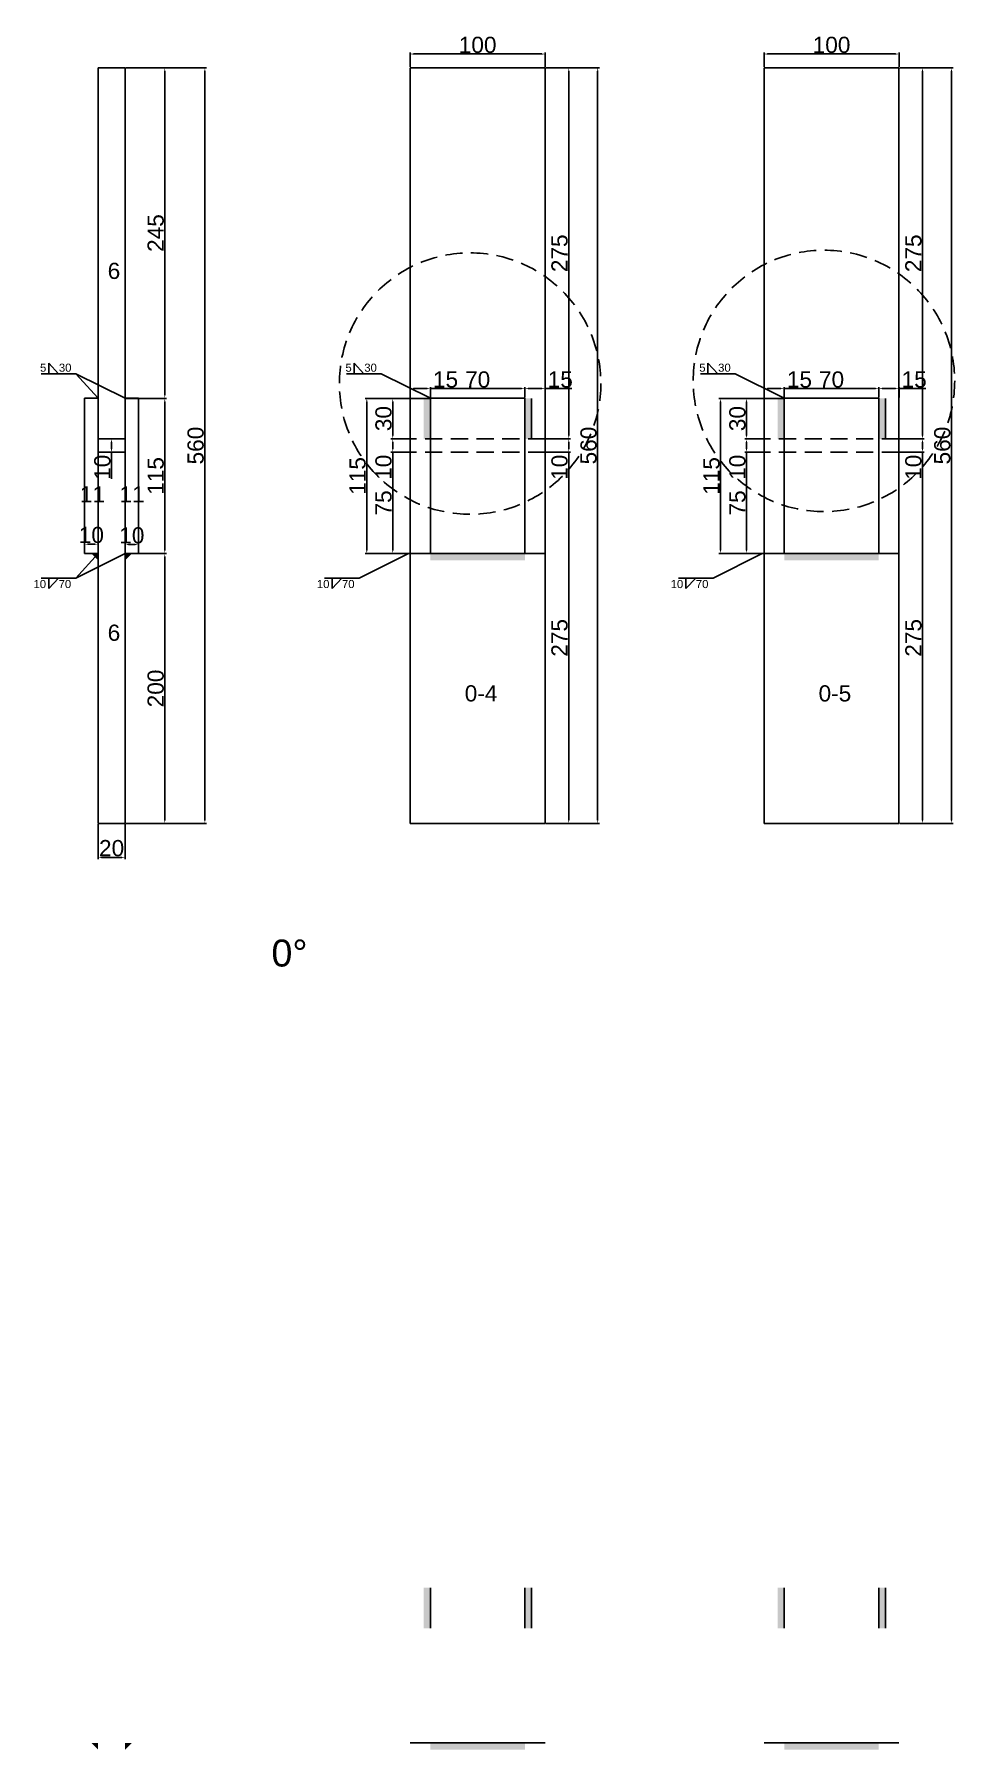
# Model space of a CAD drawing. Header units: millimetres. Extents: x 1455 to 24185, y -7314 to 4772.
# Drawn here: x 21906 to 22588, y 305 to 1576 of the extents above; entities that cross this region are included whole.
import ezdxf

# ---------------------------------------------------------------- set-up
doc = ezdxf.new("R2010")
doc.units = ezdxf.units.MM
doc.linetypes.add('DASHED', pattern=[19.05, 12.7, -6.35])
for name, color, linetype in [('切平处', 3, 'DASHED'), ('尺寸标注', 6, 'Continuous'), ('标号', 4, 'Continuous'), ('焊缝', 250, 'Continuous')]:
    doc.layers.add(name, color=color, linetype=linetype)
doc.styles.get("Standard").update_dxf_attribs({"font": 'arial.ttf'})
doc.dimstyles.new('ISO-25-JHF', dxfattribs={"dimtxt": 12, "dimasz": 2.5, "dimexe": 1.25, "dimexo": 0.625, "dimtad": 1, "dimtxsty": 'Standard', "dimcen": 2.5, "dimadec": 0, "dimazin": 0, "dimtfac": 1, "dimtmove": 0, "dimatfit": 3, "dimfxl": 1, "dimarcsym": 0})

# ---------------------------------------------------------------- blocks, each defined once
blk = doc.blocks.new('*D1747')
at = {"layer": 'Defpoints', "color": 0, "transparency": 16777216}
for p in [(22184.4, 1551.6), (22284.4, 1561.8), (22284.4, 1551.6)]:
    blk.add_point(p, dxfattribs=at)
at = {"layer": '尺寸标注', "color": 0, "lineweight": -2, "transparency": 16777216}
for p, q in [((22184.4, 1552.2), (22184.4, 1563)), ((22186.9, 1561.8), (22281.9, 1561.8)), ((22284.4, 1552.2), (22284.4, 1563))]:
    blk.add_line(p, q, dxfattribs=at)
at = {"layer": '尺寸标注', "color": 0, "transparency": 16777216}
for points in [[(22186.9, 1562.2), (22186.9, 1561.3), (22184.4, 1561.8)], [(22281.9, 1562.2), (22281.9, 1561.3), (22284.4, 1561.8)]]:
    blk.add_solid(points, dxfattribs=at)
at = {"layer": '尺寸标注', "color": 0, "transparency": 16777216, "insert": (22234.4, 1568.5), "char_height": 12, "attachment_point": 5}
blk.add_mtext('100', dxfattribs=at)
blk = doc.blocks.new('*D1748')
at = {"layer": 'Defpoints', "color": 0, "transparency": 16777216}
for p in [(22284.4, 1551.6), (22284.4, 1276.6), (22301.9, 1276.6)]:
    blk.add_point(p, dxfattribs=at)
at = {"layer": '尺寸标注', "color": 0, "lineweight": -2, "transparency": 16777216}
for p, q in [((22285, 1551.6), (22303.1, 1551.6)), ((22301.9, 1549.1), (22301.9, 1279.1)), ((22285, 1276.6), (22303.1, 1276.6))]:
    blk.add_line(p, q, dxfattribs=at)
at = {"layer": '尺寸标注', "color": 0, "transparency": 16777216}
for points in [[(22301.5, 1549.1), (22302.3, 1549.1), (22301.9, 1551.6)], [(22301.5, 1279.1), (22302.3, 1279.1), (22301.9, 1276.6)]]:
    blk.add_solid(points, dxfattribs=at)
at = {"layer": '尺寸标注', "color": 0, "transparency": 16777216, "insert": (22295.1, 1414.1), "char_height": 12, "attachment_point": 5, "rotation": 90}
blk.add_mtext('275', dxfattribs=at)
blk = doc.blocks.new('*D1749')
at = {"layer": 'Defpoints', "color": 0, "transparency": 16777216}
for p in [(22284.4, 1276.6), (22284.4, 1266.6), (22301.9, 1266.6)]:
    blk.add_point(p, dxfattribs=at)
at = {"layer": '尺寸标注', "color": 0, "lineweight": -2, "transparency": 16777216}
for p, q in [((22285, 1276.6), (22303.1, 1276.6)), ((22301.9, 1274.1), (22301.9, 1269.1)), ((22285, 1266.6), (22303.1, 1266.6)), ((22301.9, 1266.6), (22301.9, 1246.9))]:
    blk.add_line(p, q, dxfattribs=at)
at = {"layer": '尺寸标注', "color": 0, "transparency": 16777216}
for points in [[(22301.5, 1274.1), (22302.3, 1274.1), (22301.9, 1276.6)], [(22301.5, 1269.1), (22302.3, 1269.1), (22301.9, 1266.6)]]:
    blk.add_solid(points, dxfattribs=at)
at = {"layer": '尺寸标注', "color": 0, "transparency": 16777216, "insert": (22295.1, 1255.5), "char_height": 12, "attachment_point": 5, "rotation": 90}
blk.add_mtext('10', dxfattribs=at)
blk = doc.blocks.new('*D1750')
at = {"layer": 'Defpoints', "color": 0, "transparency": 16777216}
for p in [(22284.4, 1266.6), (22284.4, 991.6), (22301.9, 991.6)]:
    blk.add_point(p, dxfattribs=at)
at = {"layer": '尺寸标注', "color": 0, "lineweight": -2, "transparency": 16777216}
for p, q in [((22285, 1266.6), (22303.1, 1266.6)), ((22301.9, 1264.1), (22301.9, 994.1)), ((22285, 991.6), (22303.1, 991.6))]:
    blk.add_line(p, q, dxfattribs=at)
at = {"layer": '尺寸标注', "color": 0, "transparency": 16777216}
for points in [[(22301.5, 1264.1), (22302.3, 1264.1), (22301.9, 1266.6)], [(22301.5, 994.1), (22302.3, 994.1), (22301.9, 991.6)]]:
    blk.add_solid(points, dxfattribs=at)
at = {"layer": '尺寸标注', "color": 0, "transparency": 16777216, "insert": (22295.1, 1129.1), "char_height": 12, "attachment_point": 5, "rotation": 90}
blk.add_mtext('275', dxfattribs=at)
blk = doc.blocks.new('*D1643')
at = {"layer": 'Defpoints', "color": 0, "transparency": 16777216}
for p in [(22284.4, 1551.6), (22284.4, 991.6), (22323.3, 991.6)]:
    blk.add_point(p, dxfattribs=at)
at = {"layer": '尺寸标注', "color": 0, "lineweight": -2, "transparency": 16777216}
for p, q in [((22285, 1551.6), (22324.6, 1551.6)), ((22323.3, 1549.1), (22323.3, 994.1)), ((22285, 991.6), (22324.6, 991.6))]:
    blk.add_line(p, q, dxfattribs=at)
at = {"layer": '尺寸标注', "color": 0, "transparency": 16777216}
for points in [[(22322.9, 1549.1), (22323.8, 1549.1), (22323.3, 1551.6)], [(22322.9, 994.1), (22323.8, 994.1), (22323.3, 991.6)]]:
    blk.add_solid(points, dxfattribs=at)
at = {"layer": '尺寸标注', "color": 0, "transparency": 16777216, "insert": (22316.6, 1271.6), "char_height": 12, "attachment_point": 5, "rotation": 90}
blk.add_mtext('560', dxfattribs=at)
blk = doc.blocks.new('*D1751')
at = {"layer": 'Defpoints', "color": 0, "transparency": 16777216}
for p in [(21953.2, 991.6), (21973.2, 991.6), (21973.2, 966.4)]:
    blk.add_point(p, dxfattribs=at)
at = {"layer": '尺寸标注', "color": 0, "lineweight": -2, "transparency": 16777216}
for p, q in [((21953.2, 991), (21953.2, 965.2)), ((21973.2, 991), (21973.2, 965.2)), ((21955.7, 966.4), (21970.7, 966.4))]:
    blk.add_line(p, q, dxfattribs=at)
at = {"layer": '尺寸标注', "color": 0, "transparency": 16777216}
for points in [[(21955.7, 966.8), (21955.7, 966), (21953.2, 966.4)], [(21970.7, 966.8), (21970.7, 966), (21973.2, 966.4)]]:
    blk.add_solid(points, dxfattribs=at)
at = {"layer": '尺寸标注', "color": 0, "transparency": 16777216, "insert": (21963.2, 973.2), "char_height": 12, "attachment_point": 5}
blk.add_mtext('20', dxfattribs=at)
blk = doc.blocks.new('*D1752')
at = {"layer": 'Defpoints', "color": 0, "transparency": 16777216}
for p in [(21953.2, 1198.5), (21943.2, 1191.6), (21953.2, 1191.6)]:
    blk.add_point(p, dxfattribs=at)
at = {"layer": '尺寸标注', "color": 0, "lineweight": -2, "transparency": 16777216}
for p, q in [((21943.2, 1192.2), (21943.2, 1199.8)), ((21945.7, 1198.5), (21950.7, 1198.5)), ((21953.2, 1192.2), (21953.2, 1199.8))]:
    blk.add_line(p, q, dxfattribs=at)
at = {"layer": '尺寸标注', "color": 0, "transparency": 16777216}
for points in [[(21945.7, 1198.9), (21945.7, 1198.1), (21943.2, 1198.5)], [(21950.7, 1198.9), (21950.7, 1198.1), (21953.2, 1198.5)]]:
    blk.add_solid(points, dxfattribs=at)
at = {"layer": '尺寸标注', "color": 0, "transparency": 16777216, "insert": (21948.2, 1205.3), "char_height": 12, "attachment_point": 5}
blk.add_mtext('10', dxfattribs=at)
blk = doc.blocks.new('*D1753')
at = {"layer": 'Defpoints', "color": 0, "transparency": 16777216}
for p in [(21983.2, 1198.3), (21973.2, 1191.6), (21983.2, 1191.6)]:
    blk.add_point(p, dxfattribs=at)
at = {"layer": '尺寸标注', "color": 0, "lineweight": -2, "transparency": 16777216}
for p, q in [((21973.2, 1192.2), (21973.2, 1199.5)), ((21975.7, 1198.3), (21980.7, 1198.3)), ((21983.2, 1192.2), (21983.2, 1199.5))]:
    blk.add_line(p, q, dxfattribs=at)
at = {"layer": '尺寸标注', "color": 0, "transparency": 16777216}
for points in [[(21975.7, 1198.7), (21975.7, 1197.9), (21973.2, 1198.3)], [(21980.7, 1198.7), (21980.7, 1197.9), (21983.2, 1198.3)]]:
    blk.add_solid(points, dxfattribs=at)
at = {"layer": '尺寸标注', "color": 0, "transparency": 16777216, "insert": (21978.2, 1205), "char_height": 12, "attachment_point": 5}
blk.add_mtext('10', dxfattribs=at)
blk = doc.blocks.new('*D1754')
at = {"layer": 'Defpoints', "color": 0, "transparency": 16777216}
for p in [(21973.2, 1551.6), (21973.2, 1306.6), (22002.6, 1306.6)]:
    blk.add_point(p, dxfattribs=at)
at = {"layer": '尺寸标注', "color": 0, "lineweight": -2, "transparency": 16777216}
for p, q in [((21973.8, 1551.6), (22003.9, 1551.6)), ((22002.6, 1549.1), (22002.6, 1309.1)), ((21973.8, 1306.6), (22003.9, 1306.6))]:
    blk.add_line(p, q, dxfattribs=at)
at = {"layer": '尺寸标注', "color": 0, "transparency": 16777216}
for points in [[(22002.2, 1549.1), (22003, 1549.1), (22002.6, 1551.6)], [(22002.2, 1309.1), (22003, 1309.1), (22002.6, 1306.6)]]:
    blk.add_solid(points, dxfattribs=at)
at = {"layer": '尺寸标注', "color": 0, "transparency": 16777216, "insert": (21995.9, 1429.1), "char_height": 12, "attachment_point": 5, "rotation": 90}
blk.add_mtext('245', dxfattribs=at)
blk = doc.blocks.new('*D1755')
at = {"layer": 'Defpoints', "color": 0, "transparency": 16777216}
for p in [(21983.2, 1306.6), (21983.2, 1191.6), (22002.6, 1191.6)]:
    blk.add_point(p, dxfattribs=at)
at = {"layer": '尺寸标注', "color": 0, "lineweight": -2, "transparency": 16777216}
for p, q in [((21983.8, 1306.6), (22003.9, 1306.6)), ((22002.6, 1304.1), (22002.6, 1194.1)), ((21983.8, 1191.6), (22003.9, 1191.6))]:
    blk.add_line(p, q, dxfattribs=at)
at = {"layer": '尺寸标注', "color": 0, "transparency": 16777216}
for points in [[(22002.2, 1304.1), (22003, 1304.1), (22002.6, 1306.6)], [(22002.2, 1194.1), (22003, 1194.1), (22002.6, 1191.6)]]:
    blk.add_solid(points, dxfattribs=at)
at = {"layer": '尺寸标注', "color": 0, "transparency": 16777216, "insert": (21995.9, 1249.1), "char_height": 12, "attachment_point": 5, "rotation": 90}
blk.add_mtext('115', dxfattribs=at)
blk = doc.blocks.new('*D1756')
at = {"layer": 'Defpoints', "color": 0, "transparency": 16777216}
for p in [(21973.2, 1191.6), (21973.2, 991.6), (22002.6, 991.6)]:
    blk.add_point(p, dxfattribs=at)
at = {"layer": '尺寸标注', "color": 0, "lineweight": -2, "transparency": 16777216}
for p, q in [((21973.8, 1191.6), (22003.9, 1191.6)), ((22002.6, 1189.1), (22002.6, 994.1)), ((21973.8, 991.6), (22003.9, 991.6))]:
    blk.add_line(p, q, dxfattribs=at)
at = {"layer": '尺寸标注', "color": 0, "transparency": 16777216}
for points in [[(22002.2, 1189.1), (22003, 1189.1), (22002.6, 1191.6)], [(22002.2, 994.1), (22003, 994.1), (22002.6, 991.6)]]:
    blk.add_solid(points, dxfattribs=at)
at = {"layer": '尺寸标注', "color": 0, "transparency": 16777216, "insert": (21995.9, 1091.6), "char_height": 12, "attachment_point": 5, "rotation": 90}
blk.add_mtext('200', dxfattribs=at)
blk = doc.blocks.new('*D1644')
at = {"layer": 'Defpoints', "color": 0, "transparency": 16777216}
for p in [(21973.8, 1551.6), (21973.8, 991.6), (22032.3, 991.6)]:
    blk.add_point(p, dxfattribs=at)
at = {"layer": '尺寸标注', "color": 0, "lineweight": -2, "transparency": 16777216}
for p, q in [((21974.4, 1551.6), (22033.5, 1551.6)), ((22032.3, 1549.1), (22032.3, 994.1)), ((21974.4, 991.6), (22033.5, 991.6))]:
    blk.add_line(p, q, dxfattribs=at)
at = {"layer": '尺寸标注', "color": 0, "transparency": 16777216}
for points in [[(22031.9, 1549.1), (22032.7, 1549.1), (22032.3, 1551.6)], [(22031.9, 994.1), (22032.7, 994.1), (22032.3, 991.6)]]:
    blk.add_solid(points, dxfattribs=at)
at = {"layer": '尺寸标注', "color": 0, "transparency": 16777216, "insert": (22025.5, 1271.6), "char_height": 12, "attachment_point": 5, "rotation": 90}
blk.add_mtext('560', dxfattribs=at)
blk = doc.blocks.new('*D1757')
at = {"layer": 'Defpoints', "color": 0, "transparency": 16777216}
for p in [(21973.2, 1276.6), (21963.2, 1266.6), (21973.2, 1266.6)]:
    blk.add_point(p, dxfattribs=at)
at = {"layer": '尺寸标注', "color": 0, "lineweight": -2, "transparency": 16777216}
for p, q in [((21972.5, 1276.6), (21961.9, 1276.6)), ((21963.2, 1274.1), (21963.2, 1269.1)), ((21972.5, 1266.6), (21961.9, 1266.6)), ((21963.2, 1266.6), (21963.2, 1246.9))]:
    blk.add_line(p, q, dxfattribs=at)
at = {"layer": '尺寸标注', "color": 0, "transparency": 16777216}
for points in [[(21962.7, 1274.1), (21963.6, 1274.1), (21963.2, 1276.6)], [(21962.7, 1269.1), (21963.6, 1269.1), (21963.2, 1266.6)]]:
    blk.add_solid(points, dxfattribs=at)
at = {"layer": '尺寸标注', "color": 0, "transparency": 16777216, "insert": (21956.4, 1255.5), "char_height": 12, "attachment_point": 5, "rotation": 90}
blk.add_mtext('10', dxfattribs=at)
blk = doc.blocks.new('*D1758')
at = {"layer": 'Defpoints', "color": 0, "transparency": 16777216}
for p in [(22152.3, 1306.6), (22199.4, 1306.6), (22199.4, 1191.6)]:
    blk.add_point(p, dxfattribs=at)
at = {"layer": '尺寸标注', "color": 0, "lineweight": -2, "transparency": 16777216}
for p, q in [((22198.8, 1306.6), (22151, 1306.6)), ((22152.3, 1194.1), (22152.3, 1304.1)), ((22198.8, 1191.6), (22151, 1191.6))]:
    blk.add_line(p, q, dxfattribs=at)
at = {"layer": '尺寸标注', "color": 0, "transparency": 16777216}
for points in [[(22151.8, 1304.1), (22152.7, 1304.1), (22152.3, 1306.6)], [(22151.8, 1194.1), (22152.7, 1194.1), (22152.3, 1191.6)]]:
    blk.add_solid(points, dxfattribs=at)
at = {"layer": '尺寸标注', "color": 0, "transparency": 16777216, "insert": (22145.5, 1249.1), "char_height": 12, "attachment_point": 5, "rotation": 90}
blk.add_mtext('115', dxfattribs=at)
blk = doc.blocks.new('*D1645')
at = {"layer": 'Defpoints', "color": 0, "transparency": 16777216}
for p in [(22171.5, 1306.6), (22184.4, 1306.6), (22184.4, 1276.6)]:
    blk.add_point(p, dxfattribs=at)
at = {"layer": '尺寸标注', "color": 0, "lineweight": -2, "transparency": 16777216}
for p, q in [((22183.8, 1306.6), (22170.2, 1306.6)), ((22171.5, 1279.1), (22171.5, 1304.1)), ((22183.8, 1276.6), (22170.2, 1276.6))]:
    blk.add_line(p, q, dxfattribs=at)
at = {"layer": '尺寸标注', "color": 0, "transparency": 16777216}
for points in [[(22171.1, 1304.1), (22171.9, 1304.1), (22171.5, 1306.6)], [(22171.1, 1279.1), (22171.9, 1279.1), (22171.5, 1276.6)]]:
    blk.add_solid(points, dxfattribs=at)
at = {"layer": '尺寸标注', "color": 0, "transparency": 16777216, "insert": (22164.7, 1291.6), "char_height": 12, "attachment_point": 5, "rotation": 90}
blk.add_mtext('30', dxfattribs=at)
blk = doc.blocks.new('*D1646')
at = {"layer": 'Defpoints', "color": 0, "transparency": 16777216}
for p in [(22199.4, 1313.8), (22184.4, 1306.6), (22199.4, 1306.6)]:
    blk.add_point(p, dxfattribs=at)
at = {"layer": '尺寸标注', "color": 0, "lineweight": -2, "transparency": 16777216}
for p, q in [((22184.4, 1307.2), (22184.4, 1315)), ((22186.9, 1313.8), (22196.9, 1313.8)), ((22199.4, 1307.2), (22199.4, 1315)), ((22199.4, 1313.8), (22219.3, 1313.8))]:
    blk.add_line(p, q, dxfattribs=at)
at = {"layer": '尺寸标注', "color": 0, "transparency": 16777216}
for points in [[(22186.9, 1314.2), (22186.9, 1313.4), (22184.4, 1313.8)], [(22196.9, 1314.2), (22196.9, 1313.4), (22199.4, 1313.8)]]:
    blk.add_solid(points, dxfattribs=at)
at = {"layer": '尺寸标注', "color": 0, "transparency": 16777216, "insert": (22210.6, 1320.5), "char_height": 12, "attachment_point": 5}
blk.add_mtext('15', dxfattribs=at)
blk = doc.blocks.new('*D1647')
at = {"layer": 'Defpoints', "color": 0, "transparency": 16777216}
for p in [(22269.4, 1313.8), (22199.4, 1306.6), (22269.4, 1306.6)]:
    blk.add_point(p, dxfattribs=at)
at = {"layer": '尺寸标注', "color": 0, "lineweight": -2, "transparency": 16777216}
for p, q in [((22199.4, 1307.2), (22199.4, 1315)), ((22201.9, 1313.8), (22266.9, 1313.8)), ((22269.4, 1307.2), (22269.4, 1315))]:
    blk.add_line(p, q, dxfattribs=at)
at = {"layer": '尺寸标注', "color": 0, "transparency": 16777216}
for points in [[(22201.9, 1314.2), (22201.9, 1313.4), (22199.4, 1313.8)], [(22266.9, 1314.2), (22266.9, 1313.4), (22269.4, 1313.8)]]:
    blk.add_solid(points, dxfattribs=at)
at = {"layer": '尺寸标注', "color": 0, "transparency": 16777216, "insert": (22234.4, 1320.5), "char_height": 12, "attachment_point": 5}
blk.add_mtext('70', dxfattribs=at)
blk = doc.blocks.new('*D1759')
at = {"layer": 'Defpoints', "color": 0, "transparency": 16777216}
for p in [(22284.4, 1313.8), (22269.4, 1306.6), (22284.4, 1306.6)]:
    blk.add_point(p, dxfattribs=at)
at = {"layer": '尺寸标注', "color": 0, "lineweight": -2, "transparency": 16777216}
for p, q in [((22269.4, 1307.2), (22269.4, 1315)), ((22271.9, 1313.8), (22281.9, 1313.8)), ((22284.4, 1307.2), (22284.4, 1315)), ((22284.4, 1313.8), (22304.3, 1313.8))]:
    blk.add_line(p, q, dxfattribs=at)
at = {"layer": '尺寸标注', "color": 0, "transparency": 16777216}
for points in [[(22271.9, 1314.2), (22271.9, 1313.4), (22269.4, 1313.8)], [(22281.9, 1314.2), (22281.9, 1313.4), (22284.4, 1313.8)]]:
    blk.add_solid(points, dxfattribs=at)
at = {"layer": '尺寸标注', "color": 0, "transparency": 16777216, "insert": (22295.6, 1320.5), "char_height": 12, "attachment_point": 5}
blk.add_mtext('15', dxfattribs=at)
blk = doc.blocks.new('*D1760')
at = {"layer": 'Defpoints', "color": 0, "transparency": 16777216}
for p in [(22184.4, 1276.6), (22171.5, 1266.6), (22184.4, 1266.6)]:
    blk.add_point(p, dxfattribs=at)
at = {"layer": '尺寸标注', "color": 0, "lineweight": -2, "transparency": 16777216}
for p, q in [((22183.8, 1276.6), (22170.2, 1276.6)), ((22171.5, 1274.1), (22171.5, 1269.1)), ((22183.8, 1266.6), (22170.2, 1266.6)), ((22171.5, 1266.6), (22171.5, 1246.9))]:
    blk.add_line(p, q, dxfattribs=at)
at = {"layer": '尺寸标注', "color": 0, "transparency": 16777216}
for points in [[(22171.1, 1274.1), (22171.9, 1274.1), (22171.5, 1276.6)], [(22171.1, 1269.1), (22171.9, 1269.1), (22171.5, 1266.6)]]:
    blk.add_solid(points, dxfattribs=at)
at = {"layer": '尺寸标注', "color": 0, "transparency": 16777216, "insert": (22164.7, 1255.5), "char_height": 12, "attachment_point": 5, "rotation": 90}
blk.add_mtext('10', dxfattribs=at)
blk = doc.blocks.new('*D1648')
at = {"layer": 'Defpoints', "color": 0, "transparency": 16777216}
for p in [(22184.4, 1266.6), (22171.5, 1191.6), (22184.4, 1191.6)]:
    blk.add_point(p, dxfattribs=at)
at = {"layer": '尺寸标注', "color": 0, "lineweight": -2, "transparency": 16777216}
for p, q in [((22183.8, 1266.6), (22170.2, 1266.6)), ((22171.5, 1264.1), (22171.5, 1194.1)), ((22183.8, 1191.6), (22170.2, 1191.6))]:
    blk.add_line(p, q, dxfattribs=at)
at = {"layer": '尺寸标注', "color": 0, "transparency": 16777216}
for points in [[(22171.1, 1264.1), (22171.9, 1264.1), (22171.5, 1266.6)], [(22171.1, 1194.1), (22171.9, 1194.1), (22171.5, 1191.6)]]:
    blk.add_solid(points, dxfattribs=at)
at = {"layer": '尺寸标注', "color": 0, "transparency": 16777216, "insert": (22164.7, 1229.1), "char_height": 12, "attachment_point": 5, "rotation": 90}
blk.add_mtext('75', dxfattribs=at)
blk = doc.blocks.new('*D1789')
at = {"layer": 'Defpoints', "color": 0, "transparency": 16777216}
for p in [(22446.6, 1551.6), (22546.6, 1561.8), (22546.6, 1551.6)]:
    blk.add_point(p, dxfattribs=at)
at = {"layer": '尺寸标注', "color": 0, "lineweight": -2, "transparency": 16777216}
for p, q in [((22446.6, 1552.2), (22446.6, 1563)), ((22449.1, 1561.8), (22544.1, 1561.8)), ((22546.6, 1552.2), (22546.6, 1563))]:
    blk.add_line(p, q, dxfattribs=at)
at = {"layer": '尺寸标注', "color": 0, "transparency": 16777216}
for points in [[(22449.1, 1562.2), (22449.1, 1561.3), (22446.6, 1561.8)], [(22544.1, 1562.2), (22544.1, 1561.3), (22546.6, 1561.8)]]:
    blk.add_solid(points, dxfattribs=at)
at = {"layer": '尺寸标注', "color": 0, "transparency": 16777216, "insert": (22496.6, 1568.5), "char_height": 12, "attachment_point": 5}
blk.add_mtext('100', dxfattribs=at)
blk = doc.blocks.new('*D1790')
at = {"layer": 'Defpoints', "color": 0, "transparency": 16777216}
for p in [(22546.6, 1551.6), (22546.6, 1276.6), (22564, 1276.6)]:
    blk.add_point(p, dxfattribs=at)
at = {"layer": '尺寸标注', "color": 0, "lineweight": -2, "transparency": 16777216}
for p, q in [((22547.2, 1551.6), (22565.3, 1551.6)), ((22564, 1549.1), (22564, 1279.1)), ((22547.2, 1276.6), (22565.3, 1276.6))]:
    blk.add_line(p, q, dxfattribs=at)
at = {"layer": '尺寸标注', "color": 0, "transparency": 16777216}
for points in [[(22563.6, 1549.1), (22564.5, 1549.1), (22564, 1551.6)], [(22563.6, 1279.1), (22564.5, 1279.1), (22564, 1276.6)]]:
    blk.add_solid(points, dxfattribs=at)
at = {"layer": '尺寸标注', "color": 0, "transparency": 16777216, "insert": (22557.3, 1414.1), "char_height": 12, "attachment_point": 5, "rotation": 90}
blk.add_mtext('275', dxfattribs=at)
blk = doc.blocks.new('*D1791')
at = {"layer": 'Defpoints', "color": 0, "transparency": 16777216}
for p in [(22546.6, 1276.6), (22546.6, 1266.6), (22564, 1266.6)]:
    blk.add_point(p, dxfattribs=at)
at = {"layer": '尺寸标注', "color": 0, "lineweight": -2, "transparency": 16777216}
for p, q in [((22547.2, 1276.6), (22565.3, 1276.6)), ((22564, 1274.1), (22564, 1269.1)), ((22547.2, 1266.6), (22565.3, 1266.6)), ((22564, 1266.6), (22564, 1246.9))]:
    blk.add_line(p, q, dxfattribs=at)
at = {"layer": '尺寸标注', "color": 0, "transparency": 16777216}
for points in [[(22563.6, 1274.1), (22564.5, 1274.1), (22564, 1276.6)], [(22563.6, 1269.1), (22564.5, 1269.1), (22564, 1266.6)]]:
    blk.add_solid(points, dxfattribs=at)
at = {"layer": '尺寸标注', "color": 0, "transparency": 16777216, "insert": (22557.3, 1255.5), "char_height": 12, "attachment_point": 5, "rotation": 90}
blk.add_mtext('10', dxfattribs=at)
blk = doc.blocks.new('*D1792')
at = {"layer": 'Defpoints', "color": 0, "transparency": 16777216}
for p in [(22546.6, 1266.6), (22546.6, 991.6), (22564, 991.6)]:
    blk.add_point(p, dxfattribs=at)
at = {"layer": '尺寸标注', "color": 0, "lineweight": -2, "transparency": 16777216}
for p, q in [((22547.2, 1266.6), (22565.3, 1266.6)), ((22564, 1264.1), (22564, 994.1)), ((22547.2, 991.6), (22565.3, 991.6))]:
    blk.add_line(p, q, dxfattribs=at)
at = {"layer": '尺寸标注', "color": 0, "transparency": 16777216}
for points in [[(22563.6, 1264.1), (22564.5, 1264.1), (22564, 1266.6)], [(22563.6, 994.1), (22564.5, 994.1), (22564, 991.6)]]:
    blk.add_solid(points, dxfattribs=at)
at = {"layer": '尺寸标注', "color": 0, "transparency": 16777216, "insert": (22557.3, 1129.1), "char_height": 12, "attachment_point": 5, "rotation": 90}
blk.add_mtext('275', dxfattribs=at)
blk = doc.blocks.new('*D1673')
at = {"layer": 'Defpoints', "color": 0, "transparency": 16777216}
for p in [(22546.6, 1551.6), (22546.6, 991.6), (22585.5, 991.6)]:
    blk.add_point(p, dxfattribs=at)
at = {"layer": '尺寸标注', "color": 0, "lineweight": -2, "transparency": 16777216}
for p, q in [((22547.2, 1551.6), (22586.8, 1551.6)), ((22585.5, 1549.1), (22585.5, 994.1)), ((22547.2, 991.6), (22586.8, 991.6))]:
    blk.add_line(p, q, dxfattribs=at)
at = {"layer": '尺寸标注', "color": 0, "transparency": 16777216}
for points in [[(22585.1, 1549.1), (22585.9, 1549.1), (22585.5, 1551.6)], [(22585.1, 994.1), (22585.9, 994.1), (22585.5, 991.6)]]:
    blk.add_solid(points, dxfattribs=at)
at = {"layer": '尺寸标注', "color": 0, "transparency": 16777216, "insert": (22578.7, 1271.6), "char_height": 12, "attachment_point": 5, "rotation": 90}
blk.add_mtext('560', dxfattribs=at)
blk = doc.blocks.new('*D1793')
at = {"layer": 'Defpoints', "color": 0, "transparency": 16777216}
for p in [(22414.4, 1306.6), (22461.6, 1306.6), (22461.6, 1191.6)]:
    blk.add_point(p, dxfattribs=at)
at = {"layer": '尺寸标注', "color": 0, "lineweight": -2, "transparency": 16777216}
for p, q in [((22460.9, 1306.6), (22413.2, 1306.6)), ((22414.4, 1194.1), (22414.4, 1304.1)), ((22460.9, 1191.6), (22413.2, 1191.6))]:
    blk.add_line(p, q, dxfattribs=at)
at = {"layer": '尺寸标注', "color": 0, "transparency": 16777216}
for points in [[(22414, 1304.1), (22414.8, 1304.1), (22414.4, 1306.6)], [(22414, 1194.1), (22414.8, 1194.1), (22414.4, 1191.6)]]:
    blk.add_solid(points, dxfattribs=at)
at = {"layer": '尺寸标注', "color": 0, "transparency": 16777216, "insert": (22407.7, 1249.1), "char_height": 12, "attachment_point": 5, "rotation": 90}
blk.add_mtext('115', dxfattribs=at)
blk = doc.blocks.new('*D1674')
at = {"layer": 'Defpoints', "color": 0, "transparency": 16777216}
for p in [(22433.6, 1306.6), (22446.6, 1306.6), (22446.6, 1276.6)]:
    blk.add_point(p, dxfattribs=at)
at = {"layer": '尺寸标注', "color": 0, "lineweight": -2, "transparency": 16777216}
for p, q in [((22445.9, 1306.6), (22432.4, 1306.6)), ((22433.6, 1279.1), (22433.6, 1304.1)), ((22445.9, 1276.6), (22432.4, 1276.6))]:
    blk.add_line(p, q, dxfattribs=at)
at = {"layer": '尺寸标注', "color": 0, "transparency": 16777216}
for points in [[(22433.2, 1304.1), (22434, 1304.1), (22433.6, 1306.6)], [(22433.2, 1279.1), (22434, 1279.1), (22433.6, 1276.6)]]:
    blk.add_solid(points, dxfattribs=at)
at = {"layer": '尺寸标注', "color": 0, "transparency": 16777216, "insert": (22426.9, 1291.6), "char_height": 12, "attachment_point": 5, "rotation": 90}
blk.add_mtext('30', dxfattribs=at)
blk = doc.blocks.new('*D1675')
at = {"layer": 'Defpoints', "color": 0, "transparency": 16777216}
for p in [(22461.6, 1313.8), (22446.6, 1306.6), (22461.6, 1306.6)]:
    blk.add_point(p, dxfattribs=at)
at = {"layer": '尺寸标注', "color": 0, "lineweight": -2, "transparency": 16777216}
for p, q in [((22446.6, 1307.2), (22446.6, 1315)), ((22449.1, 1313.8), (22459.1, 1313.8)), ((22461.6, 1307.2), (22461.6, 1315)), ((22461.6, 1313.8), (22481.5, 1313.8))]:
    blk.add_line(p, q, dxfattribs=at)
at = {"layer": '尺寸标注', "color": 0, "transparency": 16777216}
for points in [[(22449.1, 1314.2), (22449.1, 1313.4), (22446.6, 1313.8)], [(22459.1, 1314.2), (22459.1, 1313.4), (22461.6, 1313.8)]]:
    blk.add_solid(points, dxfattribs=at)
at = {"layer": '尺寸标注', "color": 0, "transparency": 16777216, "insert": (22472.8, 1320.5), "char_height": 12, "attachment_point": 5}
blk.add_mtext('15', dxfattribs=at)
blk = doc.blocks.new('*D1676')
at = {"layer": 'Defpoints', "color": 0, "transparency": 16777216}
for p in [(22531.6, 1313.8), (22461.6, 1306.6), (22531.6, 1306.6)]:
    blk.add_point(p, dxfattribs=at)
at = {"layer": '尺寸标注', "color": 0, "lineweight": -2, "transparency": 16777216}
for p, q in [((22461.6, 1307.2), (22461.6, 1315)), ((22464.1, 1313.8), (22529.1, 1313.8)), ((22531.6, 1307.2), (22531.6, 1315))]:
    blk.add_line(p, q, dxfattribs=at)
at = {"layer": '尺寸标注', "color": 0, "transparency": 16777216}
for points in [[(22464.1, 1314.2), (22464.1, 1313.4), (22461.6, 1313.8)], [(22529.1, 1314.2), (22529.1, 1313.4), (22531.6, 1313.8)]]:
    blk.add_solid(points, dxfattribs=at)
at = {"layer": '尺寸标注', "color": 0, "transparency": 16777216, "insert": (22496.6, 1320.5), "char_height": 12, "attachment_point": 5}
blk.add_mtext('70', dxfattribs=at)
blk = doc.blocks.new('*D1794')
at = {"layer": 'Defpoints', "color": 0, "transparency": 16777216}
for p in [(22546.6, 1313.8), (22531.6, 1306.6), (22546.6, 1306.6)]:
    blk.add_point(p, dxfattribs=at)
at = {"layer": '尺寸标注', "color": 0, "lineweight": -2, "transparency": 16777216}
for p, q in [((22531.6, 1307.2), (22531.6, 1315)), ((22534.1, 1313.8), (22544.1, 1313.8)), ((22546.6, 1307.2), (22546.6, 1315)), ((22546.6, 1313.8), (22566.5, 1313.8))]:
    blk.add_line(p, q, dxfattribs=at)
at = {"layer": '尺寸标注', "color": 0, "transparency": 16777216}
for points in [[(22534.1, 1314.2), (22534.1, 1313.4), (22531.6, 1313.8)], [(22544.1, 1314.2), (22544.1, 1313.4), (22546.6, 1313.8)]]:
    blk.add_solid(points, dxfattribs=at)
at = {"layer": '尺寸标注', "color": 0, "transparency": 16777216, "insert": (22557.8, 1320.5), "char_height": 12, "attachment_point": 5}
blk.add_mtext('15', dxfattribs=at)
blk = doc.blocks.new('*D1795')
at = {"layer": 'Defpoints', "color": 0, "transparency": 16777216}
for p in [(22446.6, 1276.6), (22433.6, 1266.6), (22446.6, 1266.6)]:
    blk.add_point(p, dxfattribs=at)
at = {"layer": '尺寸标注', "color": 0, "lineweight": -2, "transparency": 16777216}
for p, q in [((22445.9, 1276.6), (22432.4, 1276.6)), ((22433.6, 1274.1), (22433.6, 1269.1)), ((22445.9, 1266.6), (22432.4, 1266.6)), ((22433.6, 1266.6), (22433.6, 1246.9))]:
    blk.add_line(p, q, dxfattribs=at)
at = {"layer": '尺寸标注', "color": 0, "transparency": 16777216}
for points in [[(22433.2, 1274.1), (22434, 1274.1), (22433.6, 1276.6)], [(22433.2, 1269.1), (22434, 1269.1), (22433.6, 1266.6)]]:
    blk.add_solid(points, dxfattribs=at)
at = {"layer": '尺寸标注', "color": 0, "transparency": 16777216, "insert": (22426.9, 1255.5), "char_height": 12, "attachment_point": 5, "rotation": 90}
blk.add_mtext('10', dxfattribs=at)
blk = doc.blocks.new('*D1677')
at = {"layer": 'Defpoints', "color": 0, "transparency": 16777216}
for p in [(22446.6, 1266.6), (22433.6, 1191.6), (22446.6, 1191.6)]:
    blk.add_point(p, dxfattribs=at)
at = {"layer": '尺寸标注', "color": 0, "lineweight": -2, "transparency": 16777216}
for p, q in [((22445.9, 1266.6), (22432.4, 1266.6)), ((22433.6, 1264.1), (22433.6, 1194.1)), ((22445.9, 1191.6), (22432.4, 1191.6))]:
    blk.add_line(p, q, dxfattribs=at)
at = {"layer": '尺寸标注', "color": 0, "transparency": 16777216}
for points in [[(22433.2, 1264.1), (22434, 1264.1), (22433.6, 1266.6)], [(22433.2, 1194.1), (22434, 1194.1), (22433.6, 1191.6)]]:
    blk.add_solid(points, dxfattribs=at)
at = {"layer": '尺寸标注', "color": 0, "transparency": 16777216, "insert": (22426.9, 1229.1), "char_height": 12, "attachment_point": 5, "rotation": 90}
blk.add_mtext('75', dxfattribs=at)

msp = doc.modelspace()

# ---------------------------------------------------------------- hatches: boundary and pattern name
at = {"layer": '焊缝'}
h = msp.add_hatch(color=250, dxfattribs=at)
h.dxf.hatch_style = 1
h.paths.add_polyline_path([(22199.419, 1306.556), (22194.419, 1306.556), (22194.419, 1276.556), (22199.419, 1276.556)])
h = msp.add_hatch(color=250, dxfattribs=at)
h.dxf.hatch_style = 1
h.paths.add_polyline_path([(22269.419, 1306.556), (22274.419, 1306.535), (22274.419, 1276.556), (22269.419, 1276.556)])
h = msp.add_hatch(color=250, dxfattribs=at)
h.dxf.hatch_style = 1
h.paths.add_polyline_path([(22461.57, 1306.556), (22456.57, 1306.556), (22456.57, 1276.556), (22461.57, 1276.556)])
h = msp.add_hatch(color=250, dxfattribs=at)
h.dxf.hatch_style = 1
h.paths.add_polyline_path([(22531.57, 1306.556), (22536.57, 1306.535), (22536.57, 1276.556), (22531.57, 1276.556)])
h = msp.add_hatch(color=250, dxfattribs=at)
h.dxf.hatch_style = 1
h.paths.add_polyline_path([(21953.152, 1186.556), (21948.152, 1191.556), (21953.152, 1191.556)])
h = msp.add_hatch(color=250, dxfattribs=at)
h.dxf.hatch_style = 1
h.paths.add_polyline_path([(21973.152, 1186.556), (21978.152, 1191.556), (21973.152, 1191.556)])
h = msp.add_hatch(color=250, dxfattribs=at)
h.dxf.hatch_style = 1
h.paths.add_polyline_path([(22199.419, 1186.556), (22199.419, 1191.556), (22269.419, 1191.556), (22269.419, 1186.556)])
h = msp.add_hatch(color=250, dxfattribs=at)
h.dxf.hatch_style = 1
h.paths.add_polyline_path([(22461.57, 1186.556), (22461.57, 1191.556), (22531.57, 1191.556), (22531.57, 1186.556)])
h = msp.add_hatch(color=250, dxfattribs=at)
h.dxf.hatch_style = 1
h.paths.add_polyline_path([(22199.419, 425.134), (22194.419, 425.134), (22194.419, 395.134), (22199.419, 395.134)])
h = msp.add_hatch(color=250, dxfattribs=at)
h.dxf.hatch_style = 1
h.paths.add_polyline_path([(22269.419, 425.134), (22274.419, 425.113), (22274.419, 395.134), (22269.419, 395.134)])
h = msp.add_hatch(color=250, dxfattribs=at)
h.dxf.hatch_style = 1
h.paths.add_polyline_path([(22461.57, 425.134), (22456.57, 425.134), (22456.57, 395.134), (22461.57, 395.134)])
h = msp.add_hatch(color=250, dxfattribs=at)
h.dxf.hatch_style = 1
h.paths.add_polyline_path([(22531.57, 425.134), (22536.57, 425.113), (22536.57, 395.134), (22531.57, 395.134)])
h = msp.add_hatch(color=250, dxfattribs=at)
h.dxf.hatch_style = 1
h.paths.add_polyline_path([(21953.152, 305.134), (21948.152, 310.134), (21953.152, 310.134)])
h = msp.add_hatch(color=250, dxfattribs=at)
h.dxf.hatch_style = 1
h.paths.add_polyline_path([(21973.152, 305.134), (21978.152, 310.134), (21973.152, 310.134)])
h = msp.add_hatch(color=250, dxfattribs=at)
h.dxf.hatch_style = 1
h.paths.add_polyline_path([(22199.419, 305.134), (22199.419, 310.134), (22269.419, 310.134), (22269.419, 305.134)])
h = msp.add_hatch(color=250, dxfattribs=at)
h.dxf.hatch_style = 1
h.paths.add_polyline_path([(22461.57, 305.134), (22461.57, 310.134), (22531.57, 310.134), (22531.57, 305.134)])

# ---------------------------------------------------------------- linework, layer by layer
for p, q in [((21953.152, 1551.62), (21973.152, 1551.62)), ((21953.152, 1551.62), (21953.152, 1276.62)), ((21973.152, 1551.62), (21973.152, 1276.62)), ((22184.419, 1551.62), (22284.419, 1551.62)), ((22184.419, 1276.62), (22184.419, 1551.62)), ((22284.419, 1551.62), (22284.419, 1276.62)), ((22446.57, 1551.62), (22546.57, 1551.62)), ((22446.57, 1276.62), (22446.57, 1551.62)), ((22546.57, 1551.62), (22546.57, 1276.62)), ((22184.419, 1351.62), (22184.419, 1191.62)), ((22284.419, 1191.62), (22284.419, 1351.62)), ((22446.57, 1351.62), (22446.57, 1191.62)), ((22546.57, 1191.62), (22546.57, 1351.62)), ((21943.152, 1306.62), (21943.152, 1191.62)), ((21953.152, 1306.62), (21943.152, 1306.62)), ((21983.152, 1306.62), (21973.152, 1306.62)), ((21983.152, 1306.62), (21983.152, 1191.62)), ((22199.419, 1306.62), (22269.419, 1306.62)), ((22199.419, 1191.62), (22199.419, 1306.62)), ((22199.419, 1306.62), (22269.419, 1306.62)), ((22269.419, 1306.62), (22269.419, 1191.62)), ((22461.57, 1306.62), (22531.57, 1306.62)), ((22461.57, 1191.62), (22461.57, 1306.62)), ((22461.57, 1306.62), (22531.57, 1306.62)), ((22531.57, 1306.62), (22531.57, 1191.62)), ((21973.152, 1276.62), (21953.152, 1276.62)), ((21953.152, 1276.62), (21953.152, 1266.62)), ((21973.152, 1276.62), (21973.152, 1266.62)), ((21973.152, 1266.62), (21953.152, 1266.62)), ((21953.152, 991.62), (21953.152, 1266.62)), ((21973.152, 991.62), (21973.152, 1266.62)), ((22184.419, 991.62), (22184.419, 1266.62)), ((22284.419, 1266.62), (22284.419, 991.62)), ((22446.57, 991.62), (22446.57, 1266.62)), ((22546.57, 1266.62), (22546.57, 991.62)), ((21943.152, 1191.62), (21953.152, 1191.62)), ((21983.152, 1191.62), (21973.152, 1191.62)), ((22184.419, 1191.62), (22284.419, 1191.62)), ((22269.419, 1191.62), (22199.419, 1191.62)), ((22446.57, 1191.62), (22546.57, 1191.62)), ((22531.57, 1191.62), (22461.57, 1191.62)), ((21953.152, 991.62), (21973.152, 991.62)), ((22284.419, 991.62), (22184.419, 991.62)), ((22546.57, 991.62), (22446.57, 991.62))]:
    msp.add_line(p, q)
at = {"linetype": 'DASHED'}
for p, q in [((22284.419, 1276.62), (22184.419, 1276.62)), ((22546.57, 1276.62), (22446.57, 1276.62)), ((22284.419, 1266.62), (22184.419, 1266.62)), ((22546.57, 1266.62), (22446.57, 1266.62))]:
    msp.add_line(p, q, dxfattribs=at)
at = {"layer": '切平处'}
for centre in [(22228.809, 1317.543), (22490.96, 1319.524)]:
    msp.add_circle(centre, 96.875, dxfattribs=at)
at = {"layer": '尺寸标注'}
for p, q in [((21936.761, 1324.81), (21910.998, 1324.81)), ((21916.647, 1324.81), (21916.647, 1332.575)), ((21916.647, 1332.575), (21923.879, 1324.81)), ((21953.152, 1306.62), (21936.761, 1324.81)), ((21936.761, 1324.81), (21973.152, 1306.62)), ((22163.028, 1324.81), (22137.265, 1324.81)), ((22142.915, 1324.81), (22142.915, 1332.575)), ((22142.915, 1332.575), (22150.147, 1324.81)), ((22163.028, 1324.81), (22199.419, 1306.62)), ((22425.179, 1324.81), (22399.416, 1324.81)), ((22405.066, 1324.81), (22405.066, 1332.575)), ((22405.066, 1332.575), (22412.297, 1324.81)), ((22425.179, 1324.81), (22461.57, 1306.62)), ((21953.152, 1191.62), (21936.761, 1173.431)), ((21936.761, 1173.431), (21973.152, 1191.62)), ((22146.714, 1173.431), (22183.106, 1191.62)), ((22408.865, 1173.431), (22445.256, 1191.62)), ((21936.761, 1173.431), (21910.998, 1173.431)), ((21916.647, 1173.431), (21916.647, 1165.666)), ((21916.647, 1165.666), (21923.879, 1173.431)), ((22146.714, 1173.431), (22120.951, 1173.431)), ((22126.601, 1173.431), (22126.601, 1165.666)), ((22126.601, 1165.666), (22133.833, 1173.431)), ((22408.865, 1173.431), (22383.102, 1173.431)), ((22388.752, 1173.431), (22388.752, 1165.666)), ((22388.752, 1165.666), (22395.984, 1173.431))]:
    msp.add_line(p, q, dxfattribs=at)
at = {"layer": '焊缝'}
for p, q in [((22199.419, 1276.556), (22199.419, 1306.556)), ((22269.419, 1276.556), (22269.419, 1306.556)), ((22274.419, 1306.535), (22274.419, 1276.556)), ((22461.57, 1276.556), (22461.57, 1306.556)), ((22531.57, 1276.556), (22531.57, 1306.556)), ((22536.57, 1306.535), (22536.57, 1276.556)), ((22184.419, 1191.556), (22284.419, 1191.556)), ((22446.57, 1191.556), (22546.57, 1191.556)), ((22199.419, 395.134), (22199.419, 425.134)), ((22269.419, 395.134), (22269.419, 425.134)), ((22274.419, 425.113), (22274.419, 395.134)), ((22461.57, 395.134), (22461.57, 425.134)), ((22531.57, 395.134), (22531.57, 425.134)), ((22536.57, 425.113), (22536.57, 395.134)), ((22184.419, 310.134), (22284.419, 310.134)), ((22446.57, 310.134), (22546.57, 310.134))]:
    msp.add_line(p, q, dxfattribs=at)

# ---------------------------------------------------------------- texts
at = {"insert": (22081.628, 905.514), "char_height": 20, "attachment_point": 1}
msp.add_mtext_dynamic_manual_height_columns('0° ', width=70.10425, gutter_width=12.5, heights=[0], dxfattribs=at)
at = {"layer": '尺寸标注', "char_height": 6}
for s, insert, attachment_point in [('5    30', (21910.178, 1332.327), 1), ('5    30', (22136.445, 1332.327), 1), ('5    30', (22398.596, 1332.327), 1), ('\\pt0;10    70', (21905.306, 1165.913), 7), ('\\pt0;10    70', (22115.26, 1165.913), 7), ('\\pt0;10    70', (22377.41, 1165.913), 7)]:
    msp.add_mtext_dynamic_manual_height_columns(s, width=68.30832, gutter_width=12.5, heights=[0], dxfattribs=dict(at, insert=insert, attachment_point=attachment_point))
at = {"layer": '标号', "char_height": 12, "attachment_point": 7}
for s, insert in [('6 ', (21960.288, 1394.91)), ('11 ', (21939.73, 1229.481)), ('11 ', (21969.03, 1229.481)), ('6 ', (21960.288, 1126.736)), ('0-4 ', (22224.835, 1081.786)), ('0-5 ', (22486.986, 1081.786))]:
    msp.add_mtext_dynamic_manual_height_columns(s, width=70.10425, gutter_width=12.5, heights=[0], dxfattribs=dict(at, insert=insert))

# ---------------------------------------------------------------- dimensions: what is measured, and where the dimension line sits
at = {"layer": '尺寸标注'}
for p1, p2, distance, picture, middle in [((22184.419, 1551.62), (22284.419, 1551.62), 10.138, '*D1747', (22234.419, 1568.51)), ((22446.57, 1551.62), (22546.57, 1551.62), 10.138, '*D1789', (22496.57, 1568.51)), ((21973.152, 1551.62), (21973.152, 1306.62), 29.467, '*D1754', (21995.867, 1429.12)), ((22284.419, 1551.62), (22284.419, 1276.62), 17.478, '*D1748', (22295.146, 1414.12)), ((22284.419, 1551.62), (22284.419, 991.62), 38.931, '*D1643', (22316.598, 1271.62)), ((22546.57, 1551.62), (22546.57, 1276.62), 17.478, '*D1790', (22557.297, 1414.12)), ((22546.57, 1551.62), (22546.57, 991.62), 38.931, '*D1673', (22578.749, 1271.62)), ((22184.419, 1306.62), (22199.419, 1306.62), 7.173, '*D1646', (22210.619, 1320.545)), ((22199.419, 1306.62), (22269.419, 1306.62), 7.173, '*D1647', (22234.419, 1320.545)), ((22269.419, 1306.62), (22284.419, 1306.62), 7.173, '*D1759', (22295.619, 1320.545)), ((22446.57, 1306.62), (22461.57, 1306.62), 7.173, '*D1675', (22472.77, 1320.545)), ((22461.57, 1306.62), (22531.57, 1306.62), 7.173, '*D1676', (22496.57, 1320.545)), ((22531.57, 1306.62), (22546.57, 1306.62), 7.173, '*D1794', (22557.77, 1320.545)), ((21983.152, 1306.62), (21983.152, 1191.62), 19.467, '*D1755', (21995.867, 1249.12)), ((22199.419, 1191.62), (22199.419, 1306.62), 47.158, '*D1758', (22145.509, 1249.12)), ((22184.419, 1276.62), (22184.419, 1306.62), 12.951, '*D1645', (22164.713, 1291.62)), ((22461.57, 1191.62), (22461.57, 1306.62), 47.158, '*D1793', (22407.66, 1249.12)), ((22446.57, 1276.62), (22446.57, 1306.62), 12.951, '*D1674', (22426.863, 1291.62)), ((21973.152, 1276.62), (21973.152, 1266.62), -10, '*D1757', (21956.4, 1255.486)), ((22184.419, 1276.62), (22184.419, 1266.62), -12.951, '*D1760', (22164.717, 1255.486)), ((22284.419, 1276.62), (22284.419, 1266.62), 17.478, '*D1749', (22295.146, 1255.486)), ((22446.57, 1276.62), (22446.57, 1266.62), -12.951, '*D1795', (22426.868, 1255.486)), ((22546.57, 1276.62), (22546.57, 1266.62), 17.478, '*D1791', (22557.297, 1255.486)), ((22184.419, 1266.62), (22184.419, 1191.62), -12.951, '*D1648', (22164.741, 1229.12)), ((22284.419, 1266.62), (22284.419, 991.62), 17.478, '*D1750', (22295.146, 1129.12)), ((22446.57, 1266.62), (22446.57, 1191.62), -12.951, '*D1677', (22426.892, 1229.12)), ((22546.57, 1266.62), (22546.57, 991.62), 17.478, '*D1792', (22557.297, 1129.12)), ((21973.152, 1191.62), (21973.152, 991.62), 29.467, '*D1756', (21995.867, 1091.62))]:
    dim = msp.add_aligned_dim(p1=p1, p2=p2, distance=distance, dimstyle='ISO-25-JHF', dxfattribs=at)
    dim.commit()
    dim.dimension.update_dxf_attribs({"geometry": picture, "text_midpoint": middle})
for base, p1, p2, angle, picture, middle in [((22032.29, 991.62), (21973.777, 1551.62), (21973.777, 991.62), 270, '*D1644', (22032.29, 1271.62)), ((21953.152, 1198.503), (21943.152, 1191.62), (21953.152, 1191.62), 0, '*D1752', (21948.152, 1198.503)), ((21983.152, 1198.289), (21973.152, 1191.62), (21983.152, 1191.62), 0, '*D1753', (21978.152, 1198.289)), ((21973.152, 966.422), (21953.152, 991.62), (21973.152, 991.62), 0, '*D1751', (21963.152, 966.422))]:
    dim = msp.add_linear_dim(base=base, p1=p1, p2=p2, angle=angle, dimstyle='ISO-25-JHF', dxfattribs=at)
    dim.commit()
    dim.dimension.update_dxf_attribs({"geometry": picture, "text_midpoint": middle, "dimtype": 161})

doc.saveas('drawing.dxf')
